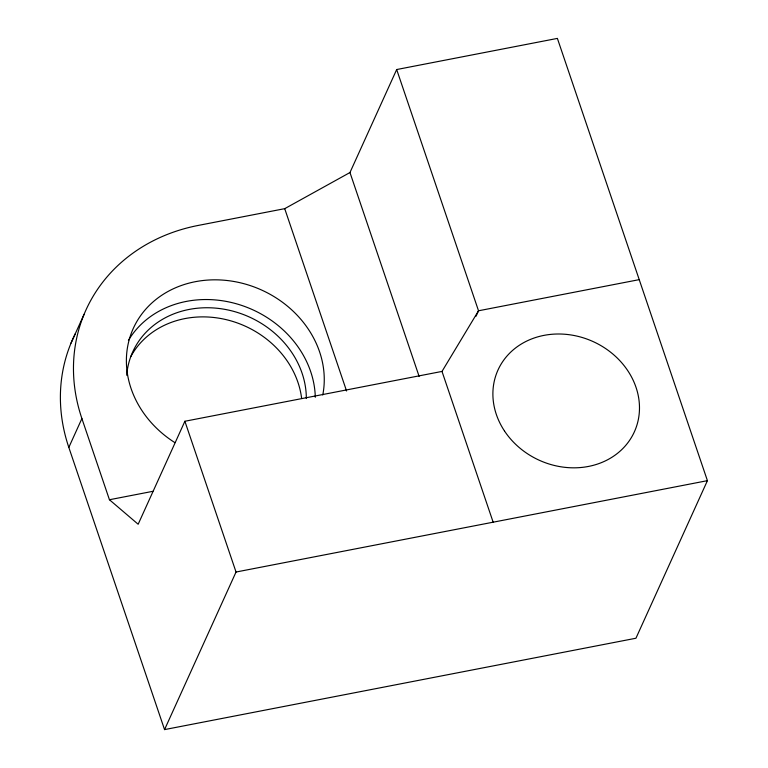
<?xml version="1.0" encoding="UTF-8"?>
<svg xmlns="http://www.w3.org/2000/svg" width="768" height="768" viewBox="0 0 768 768"><rect width="100%" height="100%" fill="white"/><g stroke="black" fill="none" stroke-linecap="round" stroke-linejoin="round"><path stroke-width="1.15" d="M71.021 343.133L84.106 314.294M68.822 447.408L81.898 418.57A182.87 159.158 24.4 0 1 198.211 225.437L284.717 208.666L349.968 172.531L396.682 69.542L557.386 38.4L707.424 480.662L635.942 638.237L164.554 729.6L68.822 447.408A182.87 159.158 24.4 0 1 75.36 333.658M639.226 279.638L478.522 310.781L442.003 371.424L184.886 421.258L138.163 524.246L109.44 499.738L81.898 418.57M164.554 729.6L236.035 572.026L184.886 421.258M476.064 316.205L478.522 310.781L396.682 69.542M109.44 499.738L152.88 491.318M236.035 572.026L707.424 480.662M442.003 371.424L493.152 522.192M349.968 172.531L419.126 376.397M284.717 208.666L346.579 391.008M126.691 375.235A91.862 79.958 24.4 0 1 219.811 308.573A91.862 79.958 24.4 0 1 306.326 398.534M174.883 442.627A101.05 87.946 24.4 0 1 134.765 325.344A101.05 87.946 24.4 0 1 254.016 286.915A101.05 87.946 24.4 0 1 322.771 394.963M128.41 340.387A101.05 87.946 24.4 0 1 238.608 304.435A101.05 87.946 24.4 0 1 315.302 397.277M130.781 356.621A91.862 79.958 24.4 0 1 226.704 319.766A91.862 79.958 24.4 0 1 301.594 398.141M504.47 430.954A74.87 65.165 24.4 0 0 631.296 437.683A74.87 65.165 24.4 0 0 562.79 334.109A74.87 65.165 24.4 0 0 504.47 430.954"/></g></svg>
